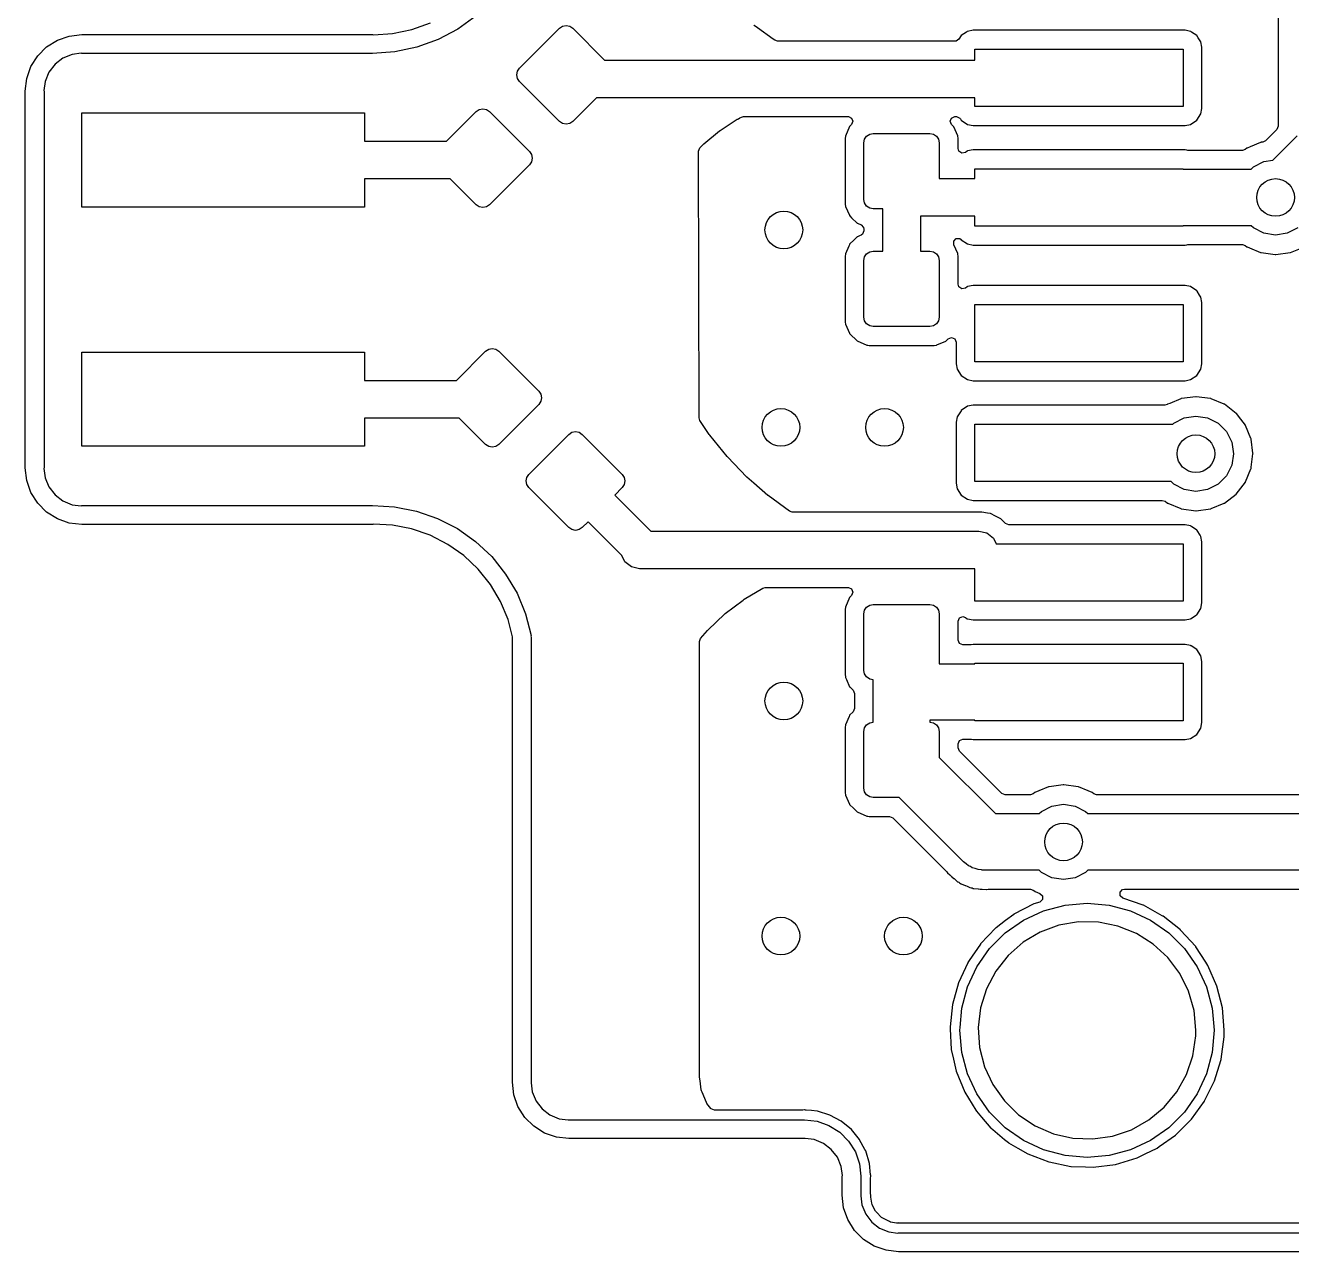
# Model space of a CAD drawing. Extents: x 124.6 to 173.9, y -108.3 to -87.7.
# Drawn here: x 124.58 to 138.02, y -108.35 to -95.33 of the extents above; entities that cross this region are included whole.
import ezdxf

# ---------------------------------------------------------------- set-up
doc = ezdxf.new("R2010")
doc.units = 0
doc.layers.add('BLACK', color=7, linetype='CONTINUOUS')

msp = doc.modelspace()

# ---------------------------------------------------------------- linework, layer by layer
at = {"layer": 'BLACK', "linetype": 'CONTINUOUS'}
for p, q in [((137.88, -93.2771), (137.88, -96.401)), ((128.682, -95.3751), (128.88, -95.3029)), ((129.364, -95.2301), (129.171, -95.3702)), ((124.919, -95.4894), (125.046, -95.445)), ((125.046, -95.445), (125.179, -95.4299)), ((125.179, -95.4299), (125.179, -95.43)), ((125.179, -95.43), (125.179, -95.43)), ((125.179, -95.43), (125.179, -95.43)), ((125.179, -95.43), (128.265, -95.43)), ((128.265, -95.43), (128.265, -95.43)), ((128.265, -95.43), (128.265, -95.43)), ((128.265, -95.43), (128.274, -95.433)), ((128.274, -95.433), (128.475, -95.4189)), ((128.475, -95.4189), (128.682, -95.3751)), ((129.171, -95.3702), (128.96, -95.4822)), ((129.825, -95.7856), (130.249, -95.3614)), ((130.249, -95.3614), (130.282, -95.3397)), ((130.282, -95.3397), (130.32, -95.3321)), ((130.32, -95.3321), (130.358, -95.3397)), ((130.358, -95.3397), (130.391, -95.3614)), ((130.391, -95.3614), (130.729, -95.7)), ((132.317, -95.3322), (132.314, -95.3299)), ((132.35, -95.356), (132.317, -95.3322)), ((132.518, -95.4777), (132.35, -95.356)), ((134.515, -95.4392), (134.49, -95.4777)), ((134.57, -95.4025), (134.515, -95.4392)), ((134.578, -95.3976), (134.57, -95.4025)), ((134.582, -95.3949), (134.578, -95.3976)), ((134.64, -95.3833), (134.582, -95.3949)), ((136.89, -95.3833), (134.64, -95.3833)), ((136.948, -95.3949), (136.89, -95.3833)), ((136.952, -95.3976), (136.948, -95.3949)), ((136.959, -95.4025), (136.952, -95.3976)), ((137.014, -95.4392), (136.959, -95.4025)), ((137.031, -95.4642), (137.014, -95.4392)), ((124.71, -95.6559), (124.805, -95.5609)), ((124.805, -95.5609), (124.919, -95.4894)), ((128.736, -95.5638), (128.503, -95.6133)), ((128.96, -95.4822), (128.736, -95.5638)), ((132.535, -95.4902), (132.518, -95.4777)), ((132.564, -95.4995), (132.535, -95.4902)), ((134.449, -95.4995), (132.564, -95.4995)), ((134.459, -95.4986), (134.449, -95.4995)), ((134.49, -95.4777), (134.459, -95.4986)), ((137.052, -95.4949), (137.031, -95.4642)), ((137.059, -95.5056), (137.052, -95.4949)), ((137.07, -95.5641), (137.059, -95.5056)), ((137.07, -96.2131), (137.07, -95.5641)), ((124.638, -95.7697), (124.71, -95.6559)), ((124.977, -95.6806), (124.894, -95.7447)), ((125.075, -95.6403), (124.977, -95.6806)), ((125.171, -95.6275), (125.075, -95.6403)), ((125.179, -95.63), (125.171, -95.6275)), ((128.265, -95.63), (125.179, -95.63)), ((128.503, -95.6133), (128.265, -95.63)), ((128.265, -95.63), (128.265, -95.63)), ((130.729, -95.7), (134.66, -95.7)), ((134.66, -95.7), (134.66, -95.5838)), ((134.66, -95.5838), (136.87, -95.5838)), ((136.87, -95.5838), (136.87, -96.1934)), ((124.594, -95.8965), (124.638, -95.7697)), ((124.83, -95.8283), (124.789, -95.9256)), ((124.894, -95.7447), (124.83, -95.8283)), ((129.796, -95.8564), (129.803, -95.8181)), ((129.803, -95.8181), (129.825, -95.7856)), ((124.579, -96.03), (124.594, -95.8965)), ((124.789, -95.9256), (124.777, -96.0224)), ((129.803, -95.8946), (129.796, -95.8564)), ((129.825, -95.9271), (129.803, -95.8946)), ((130.249, -96.3513), (129.825, -95.9271)), ((124.579, -100.03), (124.579, -96.03)), ((124.777, -96.0224), (124.779, -96.03)), ((124.779, -96.03), (124.779, -100.03)), ((130.642, -96.1), (130.391, -96.3513)), ((134.66, -96.1), (130.642, -96.1)), ((134.66, -96.1934), (134.66, -96.1)), ((129.051, -96.56), (129.365, -96.2453)), ((129.365, -96.2453), (129.398, -96.2236)), ((129.398, -96.2236), (129.436, -96.216)), ((129.436, -96.216), (129.474, -96.2236)), ((129.474, -96.2236), (129.507, -96.2453)), ((129.507, -96.2453), (129.931, -96.6695)), ((136.87, -96.1934), (134.66, -96.1934)), ((137.059, -96.2716), (137.07, -96.2131)), ((125.179, -97.26), (125.179, -96.26)), ((125.179, -96.26), (128.179, -96.26)), ((128.179, -96.26), (128.179, -96.56)), ((130.282, -96.373), (130.249, -96.3513)), ((130.32, -96.3806), (130.282, -96.373)), ((130.358, -96.373), (130.32, -96.3806)), ((130.391, -96.3513), (130.358, -96.373)), ((131.954, -96.4472), (132.137, -96.3284)), ((132.137, -96.3284), (132.141, -96.3257)), ((132.141, -96.3257), (132.148, -96.3223)), ((132.148, -96.3223), (132.164, -96.3142)), ((132.164, -96.3142), (132.181, -96.3057)), ((132.181, -96.3057), (132.203, -96.3005)), ((132.203, -96.3005), (133.316, -96.3005)), ((133.316, -96.3005), (133.351, -96.3149)), ((133.351, -96.3841), (133.329, -96.4059)), ((133.351, -96.3149), (133.365, -96.3495)), ((133.365, -96.3495), (133.351, -96.3841)), ((134.397, -96.3495), (134.412, -96.3149)), ((134.412, -96.3842), (134.397, -96.3495)), ((134.412, -96.3149), (134.446, -96.3005)), ((134.43, -96.4022), (134.412, -96.3842)), ((134.446, -96.3005), (134.464, -96.3005)), ((134.464, -96.3005), (134.499, -96.3149)), ((134.499, -96.3149), (134.505, -96.3223)), ((134.505, -96.3223), (134.515, -96.338)), ((134.515, -96.338), (134.582, -96.3823)), ((134.582, -96.3823), (134.64, -96.3939)), ((136.89, -96.3939), (136.948, -96.3823)), ((136.948, -96.3823), (137.014, -96.338)), ((137.014, -96.338), (137.059, -96.2716)), ((131.781, -96.5889), (131.949, -96.4505)), ((131.949, -96.4505), (131.954, -96.4472)), ((133.284, -96.5083), (133.281, -96.534)), ((133.329, -96.4059), (133.284, -96.5083)), ((133.489, -96.5403), (133.51, -96.5079)), ((133.51, -96.5079), (133.543, -96.4862)), ((133.543, -96.4862), (133.581, -96.4786)), ((133.581, -96.4786), (134.181, -96.4786)), ((134.181, -96.4786), (134.219, -96.4862)), ((134.219, -96.4862), (134.252, -96.5079)), ((134.252, -96.5079), (134.273, -96.5403)), ((134.43, -96.4023), (134.43, -96.4022)), ((134.433, -96.4054), (134.43, -96.4023)), ((134.435, -96.4096), (134.433, -96.4054)), ((134.477, -96.5044), (134.435, -96.4096)), ((134.435, -96.4096), (134.435, -96.4096)), ((134.478, -96.5078), (134.477, -96.5044)), ((134.477, -96.5044), (134.477, -96.5044)), ((134.479, -96.5114), (134.478, -96.5078)), ((134.48, -96.5246), (134.479, -96.5114)), ((134.479, -96.5114), (134.479, -96.5114)), ((134.64, -96.3939), (136.89, -96.3939)), ((137.866, -96.4356), (137.745, -96.5566)), ((137.822, -96.7632), (138.081, -96.5043)), ((137.88, -96.401), (137.866, -96.4356)), ((128.179, -96.56), (129.051, -96.56)), ((131.725, -96.6661), (131.739, -96.6318)), ((131.739, -96.6318), (131.777, -96.5927)), ((131.777, -96.5927), (131.781, -96.5889)), ((133.281, -96.534), (133.281, -97.2232)), ((133.481, -96.5786), (133.489, -96.5403)), ((133.481, -97.1786), (133.481, -96.5786)), ((134.273, -96.5403), (134.281, -96.5786)), ((134.281, -96.5786), (134.281, -96.9586)), ((134.482, -96.534), (134.48, -96.5246)), ((134.482, -96.6402), (134.482, -96.534)), ((134.49, -96.6674), (134.482, -96.6402)), ((134.64, -96.6533), (134.582, -96.6649)), ((136.89, -96.6533), (134.64, -96.6533)), ((136.909, -96.6572), (136.89, -96.6533)), ((137.53, -96.648), (137.5, -96.6581)), ((137.546, -96.636), (137.53, -96.648)), ((137.548, -96.6341), (137.546, -96.636)), ((137.546, -96.636), (137.546, -96.636)), ((137.58, -96.6209), (137.548, -96.6341)), ((137.691, -96.5748), (137.58, -96.6209)), ((137.694, -96.5736), (137.691, -96.5748)), ((137.691, -96.5748), (137.691, -96.5748)), ((137.697, -96.5731), (137.694, -96.5736)), ((137.717, -96.5706), (137.697, -96.5731)), ((137.745, -96.5566), (137.717, -96.5706)), ((129.931, -96.6695), (129.953, -96.702)), ((129.953, -96.7785), (129.931, -96.811)), ((129.953, -96.702), (129.96, -96.7402)), ((129.96, -96.7402), (129.953, -96.7785)), ((131.732, -99.4985), (131.725, -96.6661)), ((134.521, -96.6882), (134.49, -96.6674)), ((134.558, -96.6809), (134.521, -96.6882)), ((134.578, -96.6676), (134.558, -96.6809)), ((134.582, -96.6649), (134.578, -96.6676)), ((134.578, -96.6676), (134.578, -96.6676)), ((136.919, -96.6581), (136.909, -96.6572)), ((137.5, -96.6581), (136.919, -96.6581)), ((137.616, -96.835), (137.727, -96.7782)), ((137.727, -96.7782), (137.822, -96.7632)), ((129.931, -96.811), (129.507, -97.2352)), ((134.66, -96.9586), (134.66, -96.8538)), ((134.66, -96.8538), (136.87, -96.8538)), ((136.87, -96.8538), (136.87, -96.8586)), ((136.87, -96.8586), (137.592, -96.8586)), ((137.592, -96.8586), (137.616, -96.835)), ((129.09, -96.96), (128.179, -96.96)), ((128.179, -96.96), (128.179, -97.26)), ((129.365, -97.2352), (129.09, -96.96)), ((134.281, -96.9586), (134.66, -96.9586)), ((133.489, -97.2169), (133.481, -97.1786)), ((128.179, -97.26), (125.179, -97.26)), ((129.398, -97.2569), (129.365, -97.2352)), ((129.436, -97.2645), (129.398, -97.2569)), ((129.474, -97.2569), (129.436, -97.2645)), ((129.507, -97.2352), (129.474, -97.2569)), ((133.281, -97.2232), (133.281, -97.2247)), ((133.281, -97.2247), (133.281, -97.2247)), ((133.281, -97.2247), (133.282, -97.2337)), ((133.282, -97.2337), (133.284, -97.2494)), ((133.284, -97.2494), (133.285, -97.2528)), ((133.285, -97.2528), (133.285, -97.2528)), ((133.285, -97.2528), (133.327, -97.3476)), ((133.51, -97.2493), (133.489, -97.2169)), ((133.543, -97.271), (133.51, -97.2493)), ((133.581, -97.2786), (133.543, -97.271)), ((133.681, -97.2786), (133.581, -97.2786)), ((133.681, -97.7286), (133.681, -97.2786)), ((133.327, -97.3476), (133.329, -97.3518)), ((133.329, -97.3518), (133.332, -97.3549)), ((133.332, -97.3549), (133.332, -97.355)), ((133.332, -97.355), (133.351, -97.374)), ((133.351, -97.374), (133.408, -97.4308)), ((133.408, -97.4308), (133.413, -97.4327)), ((133.413, -97.4327), (133.413, -97.4327)), ((133.413, -97.4327), (133.451, -97.4498)), ((133.451, -97.4498), (133.477, -97.477)), ((134.66, -97.3586), (134.081, -97.3586)), ((134.081, -97.3586), (134.081, -97.7286)), ((134.66, -97.4634), (134.66, -97.3586)), ((137.592, -97.4586), (136.87, -97.4586)), ((136.87, -97.4586), (136.87, -97.4634)), ((137.616, -97.4822), (137.592, -97.4586)), ((133.405, -97.5799), (133.376, -97.6082)), ((133.408, -97.5767), (133.405, -97.5799)), ((133.405, -97.5799), (133.405, -97.5799)), ((133.412, -97.5748), (133.408, -97.5767)), ((133.435, -97.5645), (133.412, -97.5748)), ((133.412, -97.5748), (133.412, -97.5748)), ((133.451, -97.5574), (133.435, -97.5645)), ((133.466, -97.5472), (133.451, -97.5574)), ((133.481, -97.5126), (133.466, -97.5472)), ((133.477, -97.477), (133.481, -97.4946)), ((133.481, -97.4946), (133.481, -97.5126)), ((134.434, -97.6229), (134.46, -97.5957)), ((134.46, -97.5957), (134.498, -97.5947)), ((134.498, -97.5947), (134.514, -97.6051)), ((136.87, -97.4634), (134.66, -97.4634)), ((137.727, -97.539), (137.616, -97.4822)), ((137.851, -97.5586), (137.727, -97.539)), ((137.975, -97.539), (137.851, -97.5586)), ((138.086, -97.4822), (137.975, -97.539)), ((133.321, -97.6747), (133.284, -97.7583)), ((133.327, -97.66), (133.321, -97.6747)), ((133.329, -97.6559), (133.327, -97.66)), ((133.327, -97.66), (133.327, -97.66)), ((133.376, -97.6082), (133.329, -97.6559)), ((133.543, -97.7362), (133.581, -97.7286)), ((133.581, -97.7286), (133.681, -97.7286)), ((134.081, -97.7286), (134.181, -97.7286)), ((134.181, -97.7286), (134.219, -97.7362)), ((134.435, -97.6604), (134.434, -97.6229)), ((134.477, -97.7544), (134.435, -97.6604)), ((134.514, -97.6051), (134.515, -97.608)), ((134.515, -97.608), (134.582, -97.6523)), ((134.582, -97.6523), (134.64, -97.6639)), ((134.64, -97.6639), (136.89, -97.6639)), ((136.89, -97.6639), (136.909, -97.66)), ((136.909, -97.66), (136.919, -97.6591)), ((136.919, -97.6591), (137.5, -97.6591)), ((137.5, -97.6591), (137.53, -97.6692)), ((137.53, -97.6692), (137.546, -97.6812)), ((137.546, -97.6812), (137.546, -97.6812)), ((137.546, -97.6812), (137.548, -97.6831)), ((137.548, -97.6831), (137.576, -97.6945)), ((137.576, -97.6945), (137.691, -97.7424)), ((138.011, -97.7424), (138.151, -97.6844)), ((133.284, -97.7583), (133.281, -97.784)), ((133.281, -97.784), (133.281, -98.4732)), ((133.481, -97.8286), (133.489, -97.7903)), ((133.481, -98.4286), (133.481, -97.8286)), ((133.489, -97.7903), (133.51, -97.7579)), ((133.51, -97.7579), (133.543, -97.7362)), ((134.219, -97.7362), (134.252, -97.7579)), ((134.252, -97.7579), (134.273, -97.7903)), ((134.273, -97.7903), (134.281, -97.8286)), ((134.281, -97.8286), (134.281, -98.4286)), ((134.478, -97.7578), (134.477, -97.7544)), ((134.477, -97.7544), (134.477, -97.7544)), ((134.482, -97.784), (134.478, -97.7578)), ((134.482, -98.0802), (134.482, -97.784)), ((137.691, -97.7424), (137.691, -97.7424)), ((137.691, -97.7424), (137.694, -97.7436)), ((137.694, -97.7436), (137.697, -97.7441)), ((137.697, -97.7441), (137.697, -97.7441)), ((137.697, -97.7441), (137.848, -97.7639)), ((137.848, -97.7639), (137.851, -97.7643)), ((137.851, -97.7643), (137.854, -97.7639)), ((137.854, -97.7639), (138.005, -97.7441)), ((138.005, -97.7441), (138.008, -97.7436)), ((138.005, -97.7441), (138.005, -97.7441)), ((138.008, -97.7436), (138.011, -97.7424)), ((138.011, -97.7424), (138.011, -97.7424)), ((134.49, -98.1074), (134.482, -98.0802)), ((134.521, -98.1282), (134.49, -98.1074)), ((134.558, -98.1209), (134.521, -98.1282)), ((134.578, -98.1076), (134.558, -98.1209)), ((134.582, -98.1049), (134.578, -98.1076)), ((134.578, -98.1076), (134.578, -98.1076)), ((134.64, -98.0933), (134.582, -98.1049)), ((136.89, -98.0933), (134.64, -98.0933)), ((136.948, -98.1049), (136.89, -98.0933)), ((137.014, -98.1492), (136.948, -98.1049)), ((137.017, -98.1533), (137.014, -98.1492)), ((137.045, -98.1955), (137.017, -98.1533)), ((137.059, -98.2156), (137.045, -98.1955)), ((137.07, -98.2741), (137.059, -98.2156)), ((134.66, -98.9034), (134.66, -98.2938)), ((134.66, -98.2938), (136.87, -98.2938)), ((136.87, -98.2938), (136.87, -98.9034)), ((137.07, -98.9231), (137.07, -98.2741)), ((133.281, -98.4732), (133.281, -98.4747)), ((133.281, -98.4747), (133.281, -98.4747)), ((133.281, -98.4747), (133.282, -98.4861)), ((133.282, -98.4861), (133.284, -98.4994)), ((133.284, -98.4994), (133.285, -98.5028)), ((133.285, -98.5028), (133.285, -98.5028)), ((133.285, -98.5028), (133.327, -98.5976)), ((133.489, -98.4669), (133.481, -98.4286)), ((133.51, -98.4993), (133.489, -98.4669)), ((133.543, -98.521), (133.51, -98.4993)), ((133.581, -98.5286), (133.543, -98.521)), ((134.181, -98.5286), (133.581, -98.5286)), ((134.219, -98.521), (134.181, -98.5286)), ((134.252, -98.4993), (134.219, -98.521)), ((134.273, -98.4669), (134.252, -98.4993)), ((134.281, -98.4286), (134.273, -98.4669)), ((133.327, -98.5976), (133.329, -98.6018)), ((133.329, -98.6018), (133.332, -98.6049)), ((133.332, -98.6049), (133.332, -98.605)), ((133.332, -98.605), (133.333, -98.606)), ((133.333, -98.606), (133.408, -98.6808)), ((134.354, -98.6805), (134.376, -98.6589)), ((134.376, -98.6589), (134.41, -98.6445)), ((134.41, -98.6445), (134.445, -98.6589)), ((134.445, -98.6589), (134.459, -98.6936)), ((125.179, -99.8), (125.179, -98.8)), ((125.179, -98.8), (128.179, -98.8)), ((128.179, -98.8), (128.179, -99.1)), ((129.155, -99.1), (129.465, -98.7895)), ((129.465, -98.7895), (129.498, -98.7678)), ((129.498, -98.7678), (129.536, -98.7602)), ((129.536, -98.7602), (129.574, -98.7678)), ((129.574, -98.7678), (129.607, -98.7895)), ((129.607, -98.7895), (130.031, -99.2137)), ((133.408, -98.6808), (133.511, -98.7261)), ((133.511, -98.7261), (133.514, -98.7265)), ((133.514, -98.7265), (133.514, -98.7265)), ((133.514, -98.7265), (133.524, -98.7276)), ((133.524, -98.7276), (133.536, -98.7291)), ((133.536, -98.7291), (134.226, -98.7291)), ((134.226, -98.7291), (134.227, -98.7289)), ((134.227, -98.7289), (134.248, -98.7264)), ((134.227, -98.7289), (134.227, -98.7289)), ((134.248, -98.7264), (134.252, -98.726)), ((134.248, -98.7264), (134.248, -98.7264)), ((134.252, -98.726), (134.255, -98.7245)), ((134.255, -98.7245), (134.35, -98.6824)), ((134.255, -98.7245), (134.255, -98.7245)), ((134.35, -98.6824), (134.354, -98.6805)), ((134.35, -98.6824), (134.35, -98.6824)), ((134.459, -98.6936), (134.459, -98.9231)), ((134.459, -98.9231), (134.471, -98.9816)), ((136.87, -98.9034), (134.66, -98.9034)), ((137.059, -98.9816), (137.07, -98.9231)), ((134.471, -98.9816), (134.515, -99.048)), ((134.515, -99.048), (134.582, -99.0923)), ((136.948, -99.0923), (137.014, -99.048)), ((137.014, -99.048), (137.059, -98.9816)), ((128.179, -99.1), (129.155, -99.1)), ((134.582, -99.0923), (134.64, -99.1039)), ((134.64, -99.1039), (136.89, -99.1039)), ((136.89, -99.1039), (136.948, -99.0923)), ((130.031, -99.2137), (130.053, -99.2462)), ((130.053, -99.3227), (130.031, -99.3552)), ((130.053, -99.2462), (130.06, -99.2845)), ((130.06, -99.2845), (130.053, -99.3227)), ((136.846, -99.2948), (136.727, -99.3441)), ((136.849, -99.2936), (136.846, -99.2948)), ((136.846, -99.2948), (136.846, -99.2948)), ((136.852, -99.2931), (136.849, -99.2936)), ((137.003, -99.2733), (136.852, -99.2931)), ((136.852, -99.2931), (136.852, -99.2931)), ((137.006, -99.2729), (137.003, -99.2733)), ((137.009, -99.2733), (137.006, -99.2729)), ((137.16, -99.2931), (137.009, -99.2733)), ((137.163, -99.2936), (137.16, -99.2931)), ((137.16, -99.2931), (137.16, -99.2931)), ((137.166, -99.2948), (137.163, -99.2936)), ((137.306, -99.3528), (137.166, -99.2948)), ((137.166, -99.2948), (137.166, -99.2948)), ((130.031, -99.3552), (129.607, -99.7794)), ((134.485, -99.4655), (134.471, -99.4856)), ((134.513, -99.4233), (134.485, -99.4655)), ((134.515, -99.4192), (134.513, -99.4233)), ((134.582, -99.3749), (134.515, -99.4192)), ((134.64, -99.3633), (134.582, -99.3749)), ((136.675, -99.3633), (134.64, -99.3633)), ((136.699, -99.3567), (136.675, -99.3633)), ((136.701, -99.356), (136.699, -99.3567)), ((136.703, -99.3541), (136.701, -99.356)), ((136.727, -99.3441), (136.703, -99.3541)), ((137.309, -99.3541), (137.306, -99.3528)), ((137.306, -99.3528), (137.306, -99.3528)), ((137.434, -99.4503), (137.309, -99.3541)), ((137.436, -99.4529), (137.434, -99.4503)), ((137.482, -99.513), (137.436, -99.4529)), ((129.186, -99.5), (128.179, -99.5)), ((128.179, -99.5), (128.179, -99.8)), ((129.465, -99.7794), (129.186, -99.5)), ((131.74, -99.5257), (131.732, -99.4985)), ((131.84, -99.6732), (131.74, -99.5257)), ((134.471, -99.4856), (134.459, -99.5441)), ((134.459, -99.5441), (134.459, -100.193)), ((134.66, -100.173), (134.66, -99.5638)), ((134.66, -99.5638), (136.762, -99.5638)), ((136.762, -99.5638), (136.771, -99.555)), ((136.771, -99.555), (136.882, -99.4982)), ((136.882, -99.4982), (137.006, -99.4786)), ((137.006, -99.4786), (137.13, -99.4982)), ((137.13, -99.4982), (137.241, -99.555)), ((137.241, -99.555), (137.33, -99.6435)), ((137.531, -99.5758), (137.482, -99.513)), ((137.532, -99.5787), (137.531, -99.5758)), ((137.59, -99.7189), (137.532, -99.5787)), ((137.532, -99.5787), (137.532, -99.5787)), ((129.925, -100.098), (130.349, -99.6734)), ((130.349, -99.6734), (130.382, -99.6517)), ((130.382, -99.6517), (130.42, -99.6441)), ((130.42, -99.6441), (130.458, -99.6517)), ((130.458, -99.6517), (130.491, -99.6734)), ((130.491, -99.6734), (130.915, -100.098)), ((131.843, -99.6779), (131.84, -99.6732)), ((131.845, -99.6813), (131.843, -99.6779)), ((132.029, -99.9088), (131.845, -99.6813)), ((137.33, -99.6435), (137.386, -99.755)), ((137.591, -99.7218), (137.59, -99.7189)), ((137.59, -99.7189), (137.59, -99.7189)), ((137.591, -99.725), (137.591, -99.7218)), ((137.611, -99.8718), (137.591, -99.725)), ((137.591, -99.725), (137.591, -99.725)), ((128.179, -99.8), (125.179, -99.8)), ((129.498, -99.8011), (129.465, -99.7794)), ((129.536, -99.8087), (129.498, -99.8011)), ((129.574, -99.8011), (129.536, -99.8087)), ((129.607, -99.7794), (129.574, -99.8011)), ((137.386, -99.755), (137.406, -99.8786)), ((137.406, -99.8786), (137.386, -100.002)), ((137.612, -99.8786), (137.611, -99.8718)), ((137.611, -99.8818), (137.612, -99.8786)), ((132.03, -99.9099), (132.029, -99.9088)), ((132.033, -99.9131), (132.03, -99.9099)), ((132.103, -99.9864), (132.033, -99.9131)), ((132.236, -100.125), (132.103, -99.9864)), ((137.386, -100.002), (137.33, -100.114)), ((137.593, -100.022), (137.611, -99.8818)), ((124.594, -100.164), (124.579, -100.03)), ((124.579, -100.03), (124.579, -100.03)), ((124.779, -100.03), (124.777, -100.037)), ((124.777, -100.037), (124.789, -100.134)), ((124.789, -100.134), (124.83, -100.232)), ((129.896, -100.168), (129.903, -100.13)), ((129.903, -100.13), (129.925, -100.098)), ((130.915, -100.098), (130.937, -100.13)), ((130.937, -100.13), (130.944, -100.168)), ((132.239, -100.128), (132.236, -100.125)), ((132.314, -100.193), (132.239, -100.128)), ((137.33, -100.114), (137.241, -100.202)), ((137.532, -100.178), (137.59, -100.038)), ((137.59, -100.038), (137.591, -100.035)), ((137.59, -100.038), (137.59, -100.038)), ((137.591, -100.035), (137.593, -100.022)), ((124.639, -100.29), (124.594, -100.164)), ((124.83, -100.232), (124.894, -100.315)), ((129.903, -100.207), (129.896, -100.168)), ((129.925, -100.239), (129.903, -100.207)), ((130.349, -100.663), (129.925, -100.239)), ((130.915, -100.239), (130.836, -100.318)), ((130.937, -100.207), (130.915, -100.239)), ((130.944, -100.168), (130.937, -100.207)), ((132.461, -100.321), (132.314, -100.193)), ((134.459, -100.193), (134.471, -100.252)), ((134.471, -100.252), (134.515, -100.318)), ((136.742, -100.173), (134.66, -100.173)), ((136.771, -100.202), (136.742, -100.173)), ((136.882, -100.259), (136.771, -100.202)), ((137.006, -100.279), (136.882, -100.259)), ((137.13, -100.259), (137.006, -100.279)), ((137.241, -100.202), (137.13, -100.259)), ((137.434, -100.307), (137.531, -100.181)), ((137.531, -100.181), (137.532, -100.178)), ((124.71, -100.404), (124.639, -100.29)), ((124.805, -100.499), (124.71, -100.404)), ((124.894, -100.315), (124.977, -100.379)), ((124.977, -100.379), (125.075, -100.42)), ((130.836, -100.318), (131.218, -100.7)), ((132.464, -100.324), (132.461, -100.321)), ((132.692, -100.49), (132.464, -100.324)), ((134.515, -100.318), (134.582, -100.362)), ((134.582, -100.362), (134.64, -100.374)), ((134.64, -100.374), (136.648, -100.374)), ((136.648, -100.374), (136.678, -100.384)), ((136.678, -100.384), (136.703, -100.403)), ((136.703, -100.403), (136.706, -100.404)), ((136.706, -100.404), (136.706, -100.404)), ((136.706, -100.404), (136.846, -100.462)), ((137.166, -100.462), (137.306, -100.404)), ((137.306, -100.404), (137.309, -100.403)), ((137.306, -100.404), (137.306, -100.404)), ((137.309, -100.403), (137.434, -100.307)), ((124.919, -100.571), (124.805, -100.499)), ((125.075, -100.42), (125.171, -100.432)), ((125.171, -100.432), (125.179, -100.43)), ((125.179, -100.43), (128.265, -100.43)), ((128.265, -100.43), (128.265, -100.43)), ((128.265, -100.43), (128.499, -100.442)), ((128.499, -100.442), (128.731, -100.487)), ((128.731, -100.487), (128.955, -100.565)), ((132.721, -100.499), (132.692, -100.49)), ((134.732, -100.499), (132.721, -100.499)), ((134.792, -100.509), (134.732, -100.499)), ((134.821, -100.514), (134.792, -100.509)), ((134.825, -100.514), (134.821, -100.514)), ((134.821, -100.514), (134.821, -100.514)), ((134.879, -100.542), (134.825, -100.514)), ((134.935, -100.57), (134.879, -100.542)), ((136.846, -100.462), (136.846, -100.462)), ((136.846, -100.462), (136.849, -100.464)), ((136.849, -100.464), (136.852, -100.464)), ((136.852, -100.464), (136.852, -100.464)), ((136.852, -100.464), (137.003, -100.484)), ((137.003, -100.484), (137.006, -100.484)), ((137.006, -100.484), (137.009, -100.484)), ((137.009, -100.484), (137.16, -100.464)), ((137.16, -100.464), (137.16, -100.464)), ((137.16, -100.464), (137.163, -100.464)), ((137.163, -100.464), (137.166, -100.462)), ((137.166, -100.462), (137.166, -100.462)), ((125.046, -100.615), (124.919, -100.571)), ((125.179, -100.63), (125.046, -100.615)), ((128.265, -100.63), (125.179, -100.63)), ((125.179, -100.63), (125.179, -100.63)), ((125.179, -100.63), (125.179, -100.63)), ((128.266, -100.63), (128.265, -100.63)), ((128.267, -100.63), (128.266, -100.63)), ((128.276, -100.627), (128.267, -100.63)), ((128.475, -100.637), (128.276, -100.627)), ((128.68, -100.677), (128.475, -100.637)), ((128.878, -100.745), (128.68, -100.677)), ((128.955, -100.565), (129.165, -100.673)), ((129.165, -100.673), (129.358, -100.809)), ((130.382, -100.685), (130.349, -100.663)), ((130.42, -100.693), (130.382, -100.685)), ((130.458, -100.685), (130.42, -100.693)), ((130.491, -100.663), (130.458, -100.685)), ((130.553, -100.601), (130.491, -100.663)), ((130.912, -100.96), (130.553, -100.601)), ((134.938, -100.572), (134.935, -100.57)), ((134.935, -100.57), (134.935, -100.57)), ((134.985, -100.619), (134.938, -100.572)), ((135.02, -100.633), (134.985, -100.619)), ((136.89, -100.633), (135.02, -100.633)), ((136.948, -100.645), (136.89, -100.633)), ((136.952, -100.648), (136.948, -100.645)), ((136.96, -100.653), (136.952, -100.648)), ((137.014, -100.689), (136.96, -100.653)), ((129.064, -100.841), (128.878, -100.745)), ((129.358, -100.809), (129.531, -100.971)), ((131.218, -100.7), (134.7, -100.7)), ((134.7, -100.7), (134.787, -100.72)), ((134.787, -100.72), (134.857, -100.775)), ((134.857, -100.775), (134.885, -100.834)), ((137.017, -100.693), (137.014, -100.689)), ((137.052, -100.745), (137.017, -100.693)), ((137.059, -100.756), (137.052, -100.745)), ((137.07, -100.814), (137.059, -100.756)), ((137.07, -101.463), (137.07, -100.814)), ((129.234, -100.961), (129.064, -100.841)), ((134.885, -100.834), (136.87, -100.834)), ((136.87, -100.834), (136.87, -101.443)), ((129.386, -101.104), (129.234, -100.961)), ((129.531, -100.971), (129.678, -101.156)), ((130.943, -101.025), (130.912, -100.96)), ((131.013, -101.08), (130.943, -101.025)), ((131.1, -101.1), (131.013, -101.08)), ((129.517, -101.267), (129.386, -101.104)), ((129.678, -101.156), (129.799, -101.359)), ((134.66, -101.1), (131.1, -101.1)), ((134.66, -101.443), (134.66, -101.1)), ((129.623, -101.447), (129.517, -101.267)), ((129.799, -101.359), (129.889, -101.578)), ((132.211, -101.423), (132.409, -101.307)), ((132.409, -101.307), (132.434, -101.3)), ((132.434, -101.3), (133.316, -101.3)), ((133.316, -101.3), (133.351, -101.315)), ((133.351, -101.315), (133.365, -101.349)), ((133.365, -101.349), (133.351, -101.384)), ((129.703, -101.64), (129.623, -101.447)), ((132.008, -101.576), (132.199, -101.432)), ((132.199, -101.432), (132.207, -101.426)), ((132.207, -101.426), (132.211, -101.423)), ((133.329, -101.406), (133.284, -101.508)), ((133.351, -101.384), (133.329, -101.406)), ((133.51, -101.508), (133.543, -101.486)), ((133.543, -101.486), (133.581, -101.479)), ((133.581, -101.479), (134.181, -101.479)), ((134.181, -101.479), (134.219, -101.486)), ((134.219, -101.486), (134.252, -101.508)), ((136.87, -101.443), (134.66, -101.443)), ((137.059, -101.522), (137.07, -101.463)), ((129.889, -101.578), (129.948, -101.807)), ((131.824, -101.751), (132.004, -101.58)), ((132.004, -101.58), (132.008, -101.576)), ((133.284, -101.508), (133.281, -101.534)), ((133.281, -101.534), (133.281, -102.223)), ((133.481, -101.579), (133.489, -101.54)), ((133.481, -102.179), (133.481, -101.579)), ((133.489, -101.54), (133.51, -101.508)), ((134.252, -101.508), (134.273, -101.54)), ((134.273, -101.54), (134.281, -101.579)), ((134.281, -101.579), (134.281, -102.109)), ((134.482, -101.657), (134.496, -101.622)), ((134.496, -101.622), (134.531, -101.608)), ((134.531, -101.608), (134.558, -101.616)), ((134.558, -101.616), (134.578, -101.63)), ((136.948, -101.632), (136.954, -101.628)), ((136.954, -101.628), (137, -101.598)), ((137, -101.598), (137.014, -101.588)), ((137.014, -101.588), (137.059, -101.522)), ((129.75, -101.824), (129.703, -101.64)), ((131.748, -101.842), (131.82, -101.755)), ((131.82, -101.755), (131.824, -101.751)), ((134.482, -101.859), (134.482, -101.657)), ((134.578, -101.63), (134.578, -101.63)), ((134.578, -101.63), (134.582, -101.632)), ((134.582, -101.632), (134.64, -101.644)), ((134.64, -101.644), (136.89, -101.644)), ((136.89, -101.644), (136.948, -101.632)), ((129.75, -101.825), (129.75, -101.824)), ((129.75, -106.55), (129.75, -101.825)), ((129.948, -101.807), (129.947, -101.816)), ((129.947, -101.816), (129.95, -101.825)), ((129.948, -101.807), (129.948, -101.807)), ((129.95, -101.825), (129.95, -106.55)), ((131.737, -101.873), (131.748, -101.842)), ((131.737, -106.49), (131.737, -101.873)), ((134.496, -101.894), (134.482, -101.859)), ((134.531, -101.908), (134.496, -101.894)), ((134.609, -101.908), (134.531, -101.908)), ((134.619, -101.908), (134.609, -101.908)), ((134.64, -101.903), (134.619, -101.908)), ((136.89, -101.903), (134.64, -101.903)), ((136.948, -101.915), (136.89, -101.903)), ((136.952, -101.918), (136.948, -101.915)), ((136.955, -101.92), (136.952, -101.918)), ((137.014, -101.959), (136.955, -101.92)), ((137.059, -102.026), (137.014, -101.959)), ((137.07, -102.084), (137.059, -102.026)), ((134.281, -102.109), (134.66, -102.109)), ((134.66, -102.109), (134.66, -102.104)), ((134.66, -102.104), (136.87, -102.104)), ((136.87, -102.104), (136.87, -102.713)), ((137.07, -102.733), (137.07, -102.084)), ((133.281, -102.223), (133.284, -102.249)), ((133.284, -102.249), (133.285, -102.253)), ((133.285, -102.253), (133.285, -102.253)), ((133.285, -102.253), (133.295, -102.274)), ((133.295, -102.274), (133.329, -102.352)), ((133.489, -102.217), (133.481, -102.179)), ((133.51, -102.249), (133.489, -102.217)), ((133.543, -102.271), (133.51, -102.249)), ((133.581, -102.279), (133.543, -102.271)), ((133.581, -102.729), (133.581, -102.279)), ((133.329, -102.352), (133.332, -102.355)), ((133.332, -102.355), (133.332, -102.355)), ((133.332, -102.355), (133.366, -102.389)), ((133.366, -102.389), (133.381, -102.423)), ((133.381, -102.423), (133.381, -102.584)), ((133.323, -102.67), (133.284, -102.758)), ((133.327, -102.66), (133.323, -102.67)), ((133.329, -102.656), (133.327, -102.66)), ((133.327, -102.66), (133.327, -102.66)), ((133.366, -102.618), (133.329, -102.656)), ((133.381, -102.584), (133.366, -102.618)), ((133.284, -102.758), (133.281, -102.784)), ((133.281, -102.784), (133.281, -103.473)), ((133.481, -102.829), (133.489, -102.79)), ((133.481, -103.429), (133.481, -102.829)), ((133.489, -102.79), (133.51, -102.758)), ((133.51, -102.758), (133.543, -102.736)), ((133.543, -102.736), (133.581, -102.729)), ((134.209, -102.709), (134.181, -102.706)), ((134.181, -102.706), (134.181, -102.729)), ((134.181, -102.729), (134.219, -102.736)), ((134.66, -102.709), (134.209, -102.709)), ((134.219, -102.736), (134.252, -102.758)), ((134.252, -102.758), (134.273, -102.79)), ((134.273, -102.79), (134.281, -102.829)), ((134.281, -102.829), (134.281, -103.104)), ((134.66, -102.713), (134.66, -102.709)), ((136.87, -102.713), (134.66, -102.713)), ((137.014, -102.858), (137.059, -102.792)), ((137.059, -102.792), (137.07, -102.733)), ((134.482, -102.959), (134.496, -102.924)), ((134.482, -103.001), (134.482, -102.959)), ((134.496, -102.924), (134.531, -102.909)), ((134.531, -102.909), (134.613, -102.909)), ((134.613, -102.909), (134.623, -102.91)), ((134.623, -102.91), (134.64, -102.914)), ((134.64, -102.914), (136.89, -102.914)), ((136.89, -102.914), (136.948, -102.902)), ((136.948, -102.902), (137.014, -102.858)), ((134.281, -103.104), (134.877, -103.7)), ((134.496, -103.036), (134.482, -103.001)), ((134.945, -103.485), (134.496, -103.036)), ((133.281, -103.473), (133.281, -103.475)), ((133.281, -103.475), (133.281, -103.475)), ((133.281, -103.475), (133.281, -103.48)), ((133.281, -103.48), (133.284, -103.499)), ((133.284, -103.499), (133.285, -103.503)), ((133.285, -103.503), (133.285, -103.503)), ((133.285, -103.503), (133.327, -103.598)), ((133.489, -103.467), (133.481, -103.429)), ((133.51, -103.499), (133.489, -103.467)), ((133.543, -103.521), (133.51, -103.499)), ((134.98, -103.499), (134.945, -103.485)), ((135.249, -103.499), (134.98, -103.499)), ((135.279, -103.489), (135.249, -103.499)), ((135.295, -103.477), (135.279, -103.489)), ((135.297, -103.475), (135.295, -103.477)), ((135.295, -103.477), (135.295, -103.477)), ((135.337, -103.459), (135.297, -103.475)), ((135.44, -103.416), (135.337, -103.459)), ((135.443, -103.415), (135.44, -103.416)), ((135.44, -103.416), (135.44, -103.416)), ((135.446, -103.415), (135.443, -103.415)), ((135.597, -103.395), (135.446, -103.415)), ((135.446, -103.415), (135.446, -103.415)), ((135.6, -103.394), (135.597, -103.395)), ((135.603, -103.395), (135.6, -103.394)), ((135.754, -103.415), (135.603, -103.395)), ((135.757, -103.415), (135.754, -103.415)), ((135.754, -103.415), (135.754, -103.415)), ((135.76, -103.416), (135.757, -103.415)), ((135.863, -103.459), (135.76, -103.416)), ((135.76, -103.416), (135.76, -103.416)), ((135.903, -103.475), (135.863, -103.459)), ((135.905, -103.477), (135.903, -103.475)), ((135.921, -103.489), (135.905, -103.477)), ((135.905, -103.477), (135.905, -103.477)), ((135.951, -103.499), (135.921, -103.489)), ((148.072, -103.499), (135.951, -103.499)), ((133.327, -103.598), (133.329, -103.602)), ((133.329, -103.602), (133.332, -103.605)), ((133.332, -103.605), (133.332, -103.605)), ((133.332, -103.605), (133.369, -103.641)), ((133.369, -103.641), (133.408, -103.681)), ((133.581, -103.529), (133.543, -103.521)), ((133.857, -103.529), (133.581, -103.529)), ((134.54, -104.212), (133.857, -103.529)), ((135.365, -103.676), (135.476, -103.62)), ((135.476, -103.62), (135.6, -103.6)), ((135.6, -103.6), (135.724, -103.62)), ((135.724, -103.62), (135.835, -103.676)), ((133.408, -103.681), (133.511, -103.726)), ((133.511, -103.726), (133.514, -103.727)), ((133.514, -103.727), (133.514, -103.727)), ((133.514, -103.727), (133.524, -103.728)), ((133.524, -103.728), (133.536, -103.729)), ((133.536, -103.729), (133.753, -103.729)), ((133.753, -103.729), (133.788, -103.743)), ((133.788, -103.743), (134.355, -104.31)), ((134.877, -103.7), (135.341, -103.7)), ((135.341, -103.7), (135.365, -103.676)), ((135.835, -103.676), (135.859, -103.7)), ((135.859, -103.7), (148.176, -103.7)), ((134.355, -104.31), (134.362, -104.319)), ((134.568, -104.231), (134.54, -104.212)), ((134.592, -104.254), (134.568, -104.231)), ((134.613, -104.262), (134.592, -104.254)), ((134.631, -104.274), (134.613, -104.262)), ((134.663, -104.282), (134.631, -104.274)), ((134.694, -104.294), (134.663, -104.282)), ((134.73, -104.298), (134.694, -104.294)), ((134.738, -104.3), (134.73, -104.298)), ((134.742, -104.299), (134.738, -104.3)), ((134.752, -104.3), (134.742, -104.299)), ((135.341, -104.3), (134.752, -104.3)), ((135.365, -104.324), (135.341, -104.3)), ((135.859, -104.3), (135.835, -104.324)), ((148.3, -104.3), (135.859, -104.3)), ((134.362, -104.319), (134.367, -104.328)), ((134.367, -104.328), (134.392, -104.349)), ((134.392, -104.349), (134.409, -104.364)), ((134.409, -104.364), (134.411, -104.366)), ((134.411, -104.366), (134.424, -104.379)), ((134.424, -104.379), (134.425, -104.38)), ((134.425, -104.38), (134.435, -104.387)), ((134.435, -104.387), (134.438, -104.39)), ((134.438, -104.39), (134.475, -104.423)), ((134.475, -104.423), (134.478, -104.424)), ((134.478, -104.424), (134.478, -104.424)), ((134.478, -104.424), (134.489, -104.429)), ((134.489, -104.429), (134.497, -104.434)), ((134.497, -104.434), (134.507, -104.441)), ((134.507, -104.441), (134.507, -104.441)), ((134.507, -104.441), (134.51, -104.444)), ((134.51, -104.444), (134.513, -104.445)), ((134.513, -104.445), (134.513, -104.445)), ((134.513, -104.445), (134.556, -104.461)), ((135.476, -104.38), (135.365, -104.324)), ((135.6, -104.4), (135.476, -104.38)), ((135.724, -104.38), (135.6, -104.4)), ((135.835, -104.324), (135.724, -104.38)), ((134.556, -104.461), (134.56, -104.462)), ((134.56, -104.462), (134.576, -104.47)), ((134.576, -104.47), (134.605, -104.484)), ((134.605, -104.484), (134.618, -104.486)), ((134.618, -104.486), (134.62, -104.486)), ((134.62, -104.486), (134.63, -104.488)), ((134.63, -104.488), (134.641, -104.493)), ((134.641, -104.493), (134.641, -104.493)), ((134.641, -104.493), (134.644, -104.494)), ((134.644, -104.494), (134.647, -104.494)), ((134.647, -104.494), (134.647, -104.494)), ((134.647, -104.494), (134.693, -104.498)), ((134.693, -104.498), (134.697, -104.498)), ((134.697, -104.498), (134.714, -104.5)), ((134.714, -104.5), (134.732, -104.5)), ((134.732, -104.5), (134.735, -104.501)), ((134.735, -104.501), (134.783, -104.504)), ((134.783, -104.504), (134.783, -104.504)), ((134.783, -104.504), (134.787, -104.504)), ((134.787, -104.504), (134.8, -104.502)), ((134.8, -104.502), (134.811, -104.5)), ((134.811, -104.5), (135.249, -104.5)), ((135.249, -104.5), (135.279, -104.511)), ((135.279, -104.511), (135.295, -104.523)), ((135.295, -104.523), (135.295, -104.523)), ((135.295, -104.523), (135.297, -104.525)), ((135.297, -104.525), (135.3, -104.526)), ((135.3, -104.526), (135.35, -104.547)), ((135.35, -104.547), (135.377, -104.573)), ((135.377, -104.573), (135.377, -104.611)), ((136.2, -104.533), (136.225, -104.505)), ((136.202, -104.571), (136.2, -104.533)), ((136.23, -104.596), (136.202, -104.571)), ((136.225, -104.505), (136.246, -104.5)), ((136.246, -104.5), (148.238, -104.5)), ((135.286, -104.658), (135.074, -104.768)), ((135.347, -104.638), (135.286, -104.658)), ((135.377, -104.611), (135.347, -104.638)), ((135.388, -104.731), (135.616, -104.671)), ((135.616, -104.671), (135.85, -104.65)), ((135.85, -104.65), (136.084, -104.671)), ((136.084, -104.671), (136.312, -104.731)), ((136.447, -104.672), (136.23, -104.596)), ((136.448, -104.673), (136.447, -104.672)), ((136.648, -104.784), (136.448, -104.673)), ((136.448, -104.673), (136.448, -104.673)), ((134.985, -104.835), (134.884, -104.912)), ((134.982, -104.966), (135.175, -104.831)), ((135.073, -104.77), (134.985, -104.835)), ((135.074, -104.768), (135.073, -104.77)), ((135.073, -104.77), (135.073, -104.77)), ((135.175, -104.831), (135.388, -104.731)), ((135.759, -104.849), (135.551, -104.884)), ((135.971, -104.851), (135.759, -104.849)), ((136.178, -104.893), (135.971, -104.851)), ((136.312, -104.731), (136.525, -104.831)), ((136.525, -104.831), (136.718, -104.966)), ((136.655, -104.788), (136.648, -104.784)), ((136.657, -104.789), (136.655, -104.788)), ((136.841, -104.934), (136.657, -104.789)), ((134.882, -104.913), (134.72, -105.083)), ((134.816, -105.132), (134.982, -104.966)), ((134.884, -104.912), (134.882, -104.913)), ((135.353, -104.958), (135.171, -105.066)), ((135.551, -104.884), (135.353, -104.958)), ((136.374, -104.971), (136.178, -104.893)), ((136.553, -105.084), (136.374, -104.971)), ((136.718, -104.966), (136.884, -105.132)), ((136.843, -104.936), (136.841, -104.934)), ((136.841, -104.934), (136.841, -104.934)), ((137.003, -105.112), (136.843, -104.936)), ((134.718, -105.086), (134.599, -105.26)), ((134.719, -105.084), (134.718, -105.086)), ((134.718, -105.086), (134.718, -105.086)), ((134.72, -105.083), (134.719, -105.084)), ((134.72, -105.083), (134.72, -105.083)), ((135.171, -105.066), (135.012, -105.205)), ((136.708, -105.227), (136.553, -105.084)), ((137.004, -105.114), (137.003, -105.112)), ((137.111, -105.278), (137.004, -105.114)), ((137.004, -105.114), (137.004, -105.114)), ((134.681, -105.325), (134.816, -105.132)), ((135.012, -105.205), (134.881, -105.371)), ((136.835, -105.397), (136.708, -105.227)), ((136.884, -105.132), (137.019, -105.325)), ((134.584, -105.283), (134.485, -105.496)), ((134.581, -105.538), (134.681, -105.325)), ((134.599, -105.26), (134.584, -105.281)), ((134.584, -105.281), (134.584, -105.283)), ((134.584, -105.283), (134.584, -105.283)), ((134.881, -105.371), (134.783, -105.558)), ((137.019, -105.325), (137.119, -105.538)), ((137.133, -105.312), (137.111, -105.278)), ((137.228, -105.531), (137.133, -105.312)), ((134.484, -105.497), (134.42, -105.727)), ((134.485, -105.496), (134.484, -105.497)), ((134.485, -105.496), (134.485, -105.496)), ((136.928, -105.586), (136.835, -105.397)), ((134.521, -105.766), (134.581, -105.538)), ((134.783, -105.558), (134.72, -105.76)), ((136.986, -105.79), (136.928, -105.586)), ((137.119, -105.538), (137.179, -105.766)), ((137.286, -105.762), (137.228, -105.531)), ((134.42, -105.727), (134.395, -105.964)), ((134.503, -105.97), (134.521, -105.766)), ((134.72, -105.76), (134.695, -105.97)), ((137.005, -106), (136.986, -105.79)), ((137.179, -105.766), (137.2, -106)), ((137.305, -106), (137.286, -105.762)), ((134.395, -105.964), (134.396, -105.985)), ((134.396, -105.985), (134.409, -106.203)), ((134.5, -106), (134.503, -105.97)), ((134.521, -106.234), (134.5, -106)), ((134.695, -105.97), (134.709, -106.181)), ((136.973, -106.27), (137.003, -106.06)), ((137.003, -106.06), (137.005, -106)), ((137.2, -106), (137.179, -106.234)), ((137.304, -106.071), (137.305, -106)), ((134.709, -106.181), (134.761, -106.386)), ((137.273, -106.308), (137.304, -106.071)), ((134.409, -106.203), (134.409, -106.205)), ((134.409, -106.205), (134.409, -106.205)), ((134.409, -106.205), (134.432, -106.308)), ((134.432, -106.308), (134.461, -106.435)), ((134.581, -106.462), (134.521, -106.234)), ((136.905, -106.47), (136.973, -106.27)), ((137.179, -106.234), (137.119, -106.462)), ((137.217, -106.49), (137.272, -106.309)), ((137.272, -106.309), (137.273, -106.308)), ((134.461, -106.435), (134.551, -106.656)), ((134.681, -106.675), (134.581, -106.462)), ((134.761, -106.386), (134.85, -106.577)), ((137.119, -106.462), (137.019, -106.675)), ((129.765, -106.684), (129.75, -106.55)), ((129.95, -106.55), (129.948, -106.558)), ((129.948, -106.558), (129.96, -106.654)), ((131.737, -106.497), (131.737, -106.49)), ((131.743, -106.538), (131.737, -106.497)), ((131.755, -106.631), (131.743, -106.538)), ((134.85, -106.577), (134.972, -106.75)), ((136.802, -106.654), (136.905, -106.47)), ((137.098, -106.75), (137.203, -106.536)), ((137.203, -106.536), (137.217, -106.49)), ((129.809, -106.81), (129.765, -106.684)), ((129.96, -106.654), (130.001, -106.752)), ((131.758, -106.643), (131.755, -106.631)), ((131.764, -106.658), (131.758, -106.643)), ((131.809, -106.766), (131.764, -106.658)), ((134.551, -106.656), (134.552, -106.658)), ((134.552, -106.658), (134.668, -106.848)), ((134.816, -106.868), (134.681, -106.675)), ((136.667, -106.817), (136.802, -106.654)), ((137.019, -106.675), (136.884, -106.868)), ((129.881, -106.924), (129.809, -106.81)), ((130.001, -106.752), (130.065, -106.835)), ((130.065, -106.835), (130.148, -106.899)), ((131.815, -106.777), (131.809, -106.766)), ((131.856, -106.83), (131.815, -106.777)), ((131.861, -106.835), (131.856, -106.83)), ((131.895, -106.849), (131.861, -106.835)), ((132.822, -106.849), (131.895, -106.849)), ((132.833, -106.848), (132.822, -106.849)), ((132.847, -106.845), (132.833, -106.848)), ((132.85, -106.844), (132.847, -106.845)), ((132.851, -106.844), (132.85, -106.844)), ((132.861, -106.847), (132.851, -106.844)), ((132.868, -106.848), (132.861, -106.847)), ((132.924, -106.853), (132.868, -106.848)), ((132.985, -106.859), (132.924, -106.853)), ((132.987, -106.86), (132.985, -106.859)), ((132.985, -106.859), (132.985, -106.859)), ((133.119, -106.9), (132.987, -106.86)), ((134.668, -106.848), (134.675, -106.86)), ((134.675, -106.86), (134.729, -106.922)), ((134.982, -107.034), (134.816, -106.868)), ((134.972, -106.75), (135.123, -106.898)), ((136.504, -106.952), (136.667, -106.817)), ((136.884, -106.868), (136.718, -107.034)), ((136.96, -106.942), (137.096, -106.751)), ((137.096, -106.751), (137.098, -106.75)), ((137.096, -106.751), (137.096, -106.751)), ((129.976, -107.019), (129.881, -106.924)), ((130.148, -106.899), (130.246, -106.94)), ((130.246, -106.94), (130.342, -106.952)), ((130.342, -106.952), (130.35, -106.95)), ((130.35, -106.95), (132.85, -106.95)), ((132.85, -106.95), (132.984, -106.965)), ((132.984, -106.965), (133.11, -107.009)), ((133.121, -106.901), (133.119, -106.9)), ((133.239, -106.964), (133.121, -106.901)), ((133.121, -106.901), (133.121, -106.901)), ((133.241, -106.965), (133.239, -106.964)), ((133.239, -106.964), (133.239, -106.964)), ((133.348, -107.052), (133.241, -106.965)), ((134.729, -106.922), (134.83, -107.038)), ((135.123, -106.898), (135.299, -107.015)), ((136.32, -107.055), (136.504, -106.952)), ((136.791, -107.11), (136.957, -106.945)), ((136.957, -106.945), (136.958, -106.943)), ((136.957, -106.945), (136.957, -106.945)), ((136.958, -106.943), (136.96, -106.942)), ((136.96, -106.942), (136.96, -106.942)), ((130.09, -107.091), (129.976, -107.019)), ((130.216, -107.135), (130.09, -107.091)), ((130.35, -107.15), (130.216, -107.135)), ((133.11, -107.009), (133.224, -107.081)), ((133.224, -107.081), (133.319, -107.176)), ((133.435, -107.159), (133.348, -107.052)), ((134.83, -107.038), (134.83, -107.038)), ((134.83, -107.038), (134.832, -107.04)), ((134.832, -107.04), (134.849, -107.054)), ((134.849, -107.054), (134.975, -107.159)), ((135.175, -107.169), (134.982, -107.034)), ((135.299, -107.015), (135.493, -107.098)), ((135.493, -107.098), (135.699, -107.145)), ((135.91, -107.153), (136.12, -107.123)), ((136.12, -107.123), (136.32, -107.055)), ((136.718, -107.034), (136.525, -107.169)), ((136.616, -107.235), (136.788, -107.113)), ((136.788, -107.113), (136.789, -107.112)), ((136.789, -107.112), (136.791, -107.11)), ((132.85, -107.15), (130.35, -107.15)), ((132.858, -107.148), (132.85, -107.15)), ((132.954, -107.16), (132.858, -107.148)), ((133.052, -107.201), (132.954, -107.16)), ((133.135, -107.265), (133.052, -107.201)), ((133.199, -107.348), (133.135, -107.265)), ((133.319, -107.176), (133.391, -107.29)), ((133.436, -107.161), (133.435, -107.159)), ((133.492, -107.265), (133.436, -107.161)), ((133.436, -107.161), (133.436, -107.161)), ((133.5, -107.281), (133.492, -107.265)), ((134.975, -107.159), (135.015, -107.192)), ((135.015, -107.192), (135.017, -107.193)), ((135.017, -107.193), (135.017, -107.193)), ((135.017, -107.193), (135.114, -107.25)), ((135.114, -107.25), (135.221, -107.313)), ((135.388, -107.269), (135.175, -107.169)), ((135.616, -107.329), (135.388, -107.269)), ((135.699, -107.145), (135.91, -107.153)), ((136.312, -107.269), (136.084, -107.329)), ((136.525, -107.169), (136.312, -107.269)), ((136.466, -107.313), (136.593, -107.251)), ((136.593, -107.251), (136.595, -107.25)), ((136.593, -107.251), (136.593, -107.251)), ((136.595, -107.25), (136.616, -107.235)), ((133.24, -107.446), (133.199, -107.348)), ((133.391, -107.29), (133.435, -107.416)), ((133.54, -107.413), (133.5, -107.281)), ((135.221, -107.313), (135.444, -107.398)), ((135.444, -107.398), (135.446, -107.398)), ((135.446, -107.398), (135.446, -107.398)), ((135.446, -107.398), (135.676, -107.445)), ((135.85, -107.35), (135.616, -107.329)), ((136.084, -107.329), (135.85, -107.35)), ((136.153, -107.424), (136.381, -107.355)), ((136.381, -107.355), (136.466, -107.313)), ((133.252, -107.542), (133.24, -107.446)), ((133.25, -107.55), (133.252, -107.542)), ((133.435, -107.416), (133.45, -107.55)), ((133.541, -107.415), (133.54, -107.413)), ((133.552, -107.533), (133.541, -107.415)), ((133.541, -107.415), (133.541, -107.415)), ((133.553, -107.539), (133.552, -107.533)), ((133.555, -107.547), (133.553, -107.539)), ((135.676, -107.445), (135.676, -107.445)), ((135.676, -107.445), (135.678, -107.445)), ((135.678, -107.445), (135.68, -107.445)), ((135.68, -107.445), (135.68, -107.445)), ((135.68, -107.445), (135.835, -107.451)), ((135.835, -107.451), (135.916, -107.454)), ((135.916, -107.454), (136.153, -107.424)), ((133.25, -107.75), (133.25, -107.55)), ((133.45, -107.55), (133.45, -107.75)), ((133.55, -107.579), (133.552, -107.567)), ((133.55, -107.722), (133.55, -107.579)), ((133.552, -107.567), (133.555, -107.553)), ((133.556, -107.55), (133.555, -107.547)), ((133.555, -107.547), (133.555, -107.547)), ((133.555, -107.553), (133.556, -107.551)), ((133.555, -107.553), (133.555, -107.553)), ((133.556, -107.551), (133.556, -107.55)), ((133.265, -107.884), (133.25, -107.75)), ((133.45, -107.75), (133.448, -107.758)), ((133.448, -107.758), (133.448, -107.758)), ((133.448, -107.758), (133.46, -107.854)), ((133.552, -107.733), (133.55, -107.722)), ((133.556, -107.75), (133.552, -107.733)), ((133.554, -107.773), (133.555, -107.756)), ((133.564, -107.835), (133.554, -107.773)), ((133.555, -107.753), (133.556, -107.751)), ((133.555, -107.754), (133.555, -107.753)), ((133.555, -107.753), (133.555, -107.753)), ((133.555, -107.756), (133.555, -107.754)), ((133.555, -107.756), (133.555, -107.756)), ((133.555, -107.756), (133.555, -107.756)), ((133.556, -107.751), (133.556, -107.75)), ((133.309, -108.01), (133.265, -107.884)), ((133.46, -107.854), (133.501, -107.952)), ((133.569, -107.849), (133.564, -107.835)), ((133.588, -107.887), (133.569, -107.849)), ((133.604, -107.919), (133.588, -107.887)), ((133.613, -107.932), (133.604, -107.919)), ((133.668, -107.987), (133.613, -107.932)), ((133.381, -108.124), (133.309, -108.01)), ((133.501, -107.952), (133.565, -108.035)), ((133.565, -108.035), (133.648, -108.099)), ((133.681, -107.996), (133.668, -107.987)), ((133.751, -108.031), (133.681, -107.996)), ((133.765, -108.036), (133.751, -108.031)), ((133.828, -108.046), (133.765, -108.036)), ((133.839, -108.046), (133.828, -108.046)), ((133.845, -108.046), (133.839, -108.046)), ((133.839, -108.046), (133.839, -108.046)), ((133.85, -108.044), (133.845, -108.046)), ((133.856, -108.046), (133.85, -108.044)), ((133.867, -108.048), (133.856, -108.046)), ((133.856, -108.046), (133.856, -108.046)), ((133.878, -108.049), (133.867, -108.048)), ((170.122, -108.049), (133.878, -108.049)), ((133.476, -108.219), (133.381, -108.124)), ((133.648, -108.099), (133.746, -108.14)), ((133.746, -108.14), (133.842, -108.152)), ((133.842, -108.152), (133.85, -108.15)), ((133.85, -108.15), (170.15, -108.15)), ((133.59, -108.291), (133.476, -108.219)), ((133.716, -108.335), (133.59, -108.291)), ((133.85, -108.35), (133.716, -108.335)), ((170.15, -108.35), (133.85, -108.35))]:
    msp.add_line(p, q, dxfattribs=at)
at = {"layer": 'BLACK'}
for centre in [(137.851, -97.1586), (132.631, -97.5036), (132.6, -99.6), (133.7, -99.6), (137.006, -99.8786), (132.631, -102.504), (135.6, -104), (132.6, -105), (133.9, -105)]:
    msp.add_circle(centre, 0.2, dxfattribs=at)

doc.saveas('drawing.dxf')
